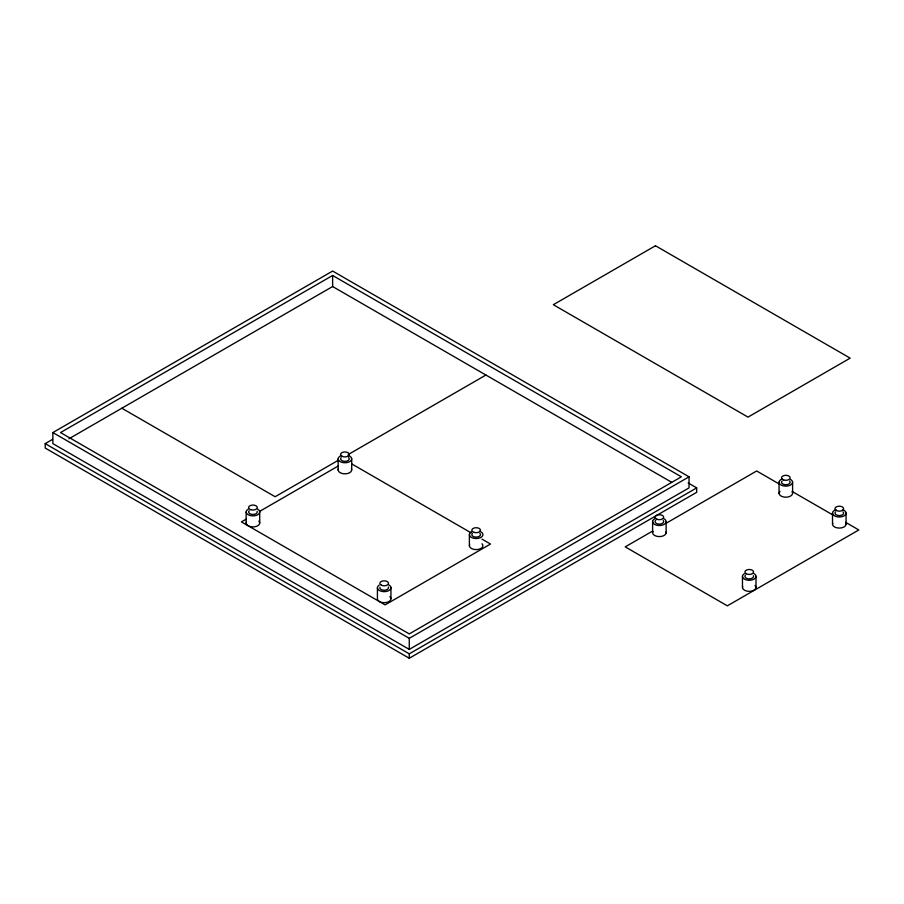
<?xml version="1.0" encoding="UTF-8"?>
<svg xmlns="http://www.w3.org/2000/svg" width="904" height="904" viewBox="0 0 904 904"><rect width="100%" height="100%" fill="white"/><g stroke="black" fill="none" stroke-linecap="round" stroke-linejoin="round"><path stroke-width="1.36" d="M52.861 432.564L332.627 271.053L689.04 476.815L689.04 487.889L409.275 649.4L52.861 443.627L52.861 432.564L409.275 638.337L689.04 476.815M332.627 275.471L60.534 432.564L409.275 633.919L681.367 476.815L332.627 275.471L332.627 286.534L671.604 482.239M688.147 482.951L696.701 487.889L696.701 492.307L409.275 658.248L45.2 448.056L45.2 443.627L52.534 439.389M68.941 438.768L332.627 286.534M338.503 460.159L275.144 496.737L121.848 408.235M348.243 454.531L485.923 375.036M246.261 519.111L241.413 521.902L385.127 604.878L490.522 544.027L481.99 539.112M259.584 511.415L338.333 465.955M45.2 443.627L409.275 653.829L696.701 487.889M652.564 531.1L625.218 546.875L727.347 605.838L858.8 529.947L845.556 522.297M665.841 523.427L756.671 470.973L779.474 484.148M792.096 491.437L832.923 514.997M351.679 463.876L471.029 532.784M846.076 513.088L846.076 524.15M832.516 513.122L832.516 524.184M792.605 482.239L792.605 493.301M779.056 482.239L779.056 493.301M756.004 576.311L756.004 587.374M742.466 576.458L742.466 587.521M666.124 521.902L666.124 532.976M652.609 521.337L652.609 532.399M469.379 534.637L469.379 545.7M409.275 638.337L409.275 649.4M409.275 653.829L409.275 658.248M390.946 587.532L390.946 598.595M377.42 587.939L377.42 599.002A6.78 3.91 0 0 0 386.268 602.516A6.78 3.91 0 0 0 389.873 596.674M351.701 458.814L351.701 469.877M338.152 458.916L338.152 469.978M259.719 511.969L259.719 523.032M246.17 511.969L246.17 523.032M792.379 492.284A6.78 3.91 0 0 1 784.954 497.177A6.78 3.91 0 0 1 779.971 491.347M790.627 479.47A6.78 3.91 0 0 1 790.186 485.233A6.78 3.91 0 0 1 780.288 484.487A6.78 3.91 0 0 1 782.446 478.849M845.828 523.133A6.78 3.91 0 0 1 839.33 528.083A6.78 3.91 0 0 1 832.742 523.167M663.254 520.534A4.317 2.486 0 0 1 659.05 524.105A4.317 2.486 0 0 1 655.795 520.218M755.043 585.43A6.78 3.91 0 0 1 750.241 591.318A6.78 3.91 0 0 1 742.659 586.504M663.174 518.387A6.78 3.91 0 0 1 664.621 524.094A6.78 3.91 0 0 1 654.643 524.433A6.78 3.91 0 0 1 654.937 518.659M789.576 480.996A4.317 2.486 0 0 1 785.836 484.725A4.317 2.486 0 0 1 782.096 480.996M666.022 531.947A6.78 3.91 0 0 1 658.869 536.592A6.78 3.91 0 0 1 652.971 531.405M753.382 575.701A4.317 2.486 0 0 1 748.749 578.865A4.317 2.486 0 0 1 745.461 575.181M843.025 511.845A4.317 2.486 0 0 1 839.319 515.596A4.317 2.486 0 0 1 835.556 511.867M842.664 509.709A6.78 3.91 0 0 1 844.505 515.608A6.78 3.91 0 0 1 834.121 515.63A6.78 3.91 0 0 1 835.884 509.72M753.936 573.565A6.78 3.91 0 0 1 754.106 579.102A6.78 3.91 0 0 1 744.534 579.204A6.78 3.91 0 0 1 744.365 573.667M388.291 586.967A4.317 2.486 0 0 1 384.403 590.222A4.317 2.486 0 0 1 379.962 587.216M348.639 457.593A4.317 2.486 0 0 1 344.978 461.356A4.317 2.486 0 0 1 341.158 457.65M479.9 533.383A4.317 2.486 0 0 1 476.159 537.123A4.317 2.486 0 0 1 472.419 533.383M257.12 511.325A4.317 2.486 0 0 1 252.385 514.433A4.317 2.486 0 0 1 249.21 510.726M351.441 468.871A6.78 3.91 0 0 1 345 473.843A6.78 3.91 0 0 1 338.356 468.961M348.243 455.458A6.78 3.91 0 0 1 350.164 461.345A6.78 3.91 0 0 1 339.791 461.413A6.78 3.91 0 0 1 341.463 455.503M258.815 521.077A6.78 3.91 0 0 1 253.832 526.908A6.78 3.91 0 0 1 246.408 522.015M257.742 509.201A6.78 3.91 0 0 1 257.742 514.738A6.78 3.91 0 0 1 248.159 514.738A6.78 3.91 0 0 1 248.159 509.201M388.72 584.831A6.78 3.91 0 0 1 389.217 590.357A6.78 3.91 0 0 1 379.646 590.64A6.78 3.91 0 0 1 379.149 585.114M482.024 543.745A6.78 3.91 0 0 1 477.041 549.575A6.78 3.91 0 0 1 469.617 544.683M479.549 531.247A6.78 3.91 0 0 1 481.708 536.874A6.78 3.91 0 0 1 471.809 537.631A6.78 3.91 0 0 1 471.368 531.868M655.468 245.752L553.338 304.716L748.015 417.117L850.155 358.142L655.468 245.752M656.948 519.258A4.317 2.486 0 0 0 663.672 517.382A4.317 2.486 0 0 0 657.49 514.952A4.317 2.486 0 0 0 656.948 519.258M783.678 479.967A4.317 2.486 0 0 0 790.152 477.809A4.317 2.486 0 0 0 783.678 475.651A4.317 2.486 0 0 0 783.678 479.967M836.256 510.444A4.317 2.486 0 0 0 843.466 509.314A4.317 2.486 0 0 0 838.166 506.274A4.317 2.486 0 0 0 836.256 510.444M746.241 573.746A4.317 2.486 0 0 0 753.427 572.56A4.317 2.486 0 0 0 748.049 569.565A4.317 2.486 0 0 0 746.241 573.746M381.296 585.159A4.317 2.486 0 0 0 388.404 583.826A4.317 2.486 0 0 0 382.855 580.944A4.317 2.486 0 0 0 381.296 585.159M341.904 456.226A4.317 2.486 0 0 0 349.102 455.051A4.317 2.486 0 0 0 343.757 452.045A4.317 2.486 0 0 0 341.904 456.226M474.001 532.366A4.317 2.486 0 0 0 480.476 530.207A4.317 2.486 0 0 0 474.001 528.049A4.317 2.486 0 0 0 474.001 532.366M250.792 509.698A4.317 2.486 0 0 0 257.267 507.539A4.317 2.486 0 0 0 250.792 505.381A4.317 2.486 0 0 0 250.792 509.698"/></g></svg>
